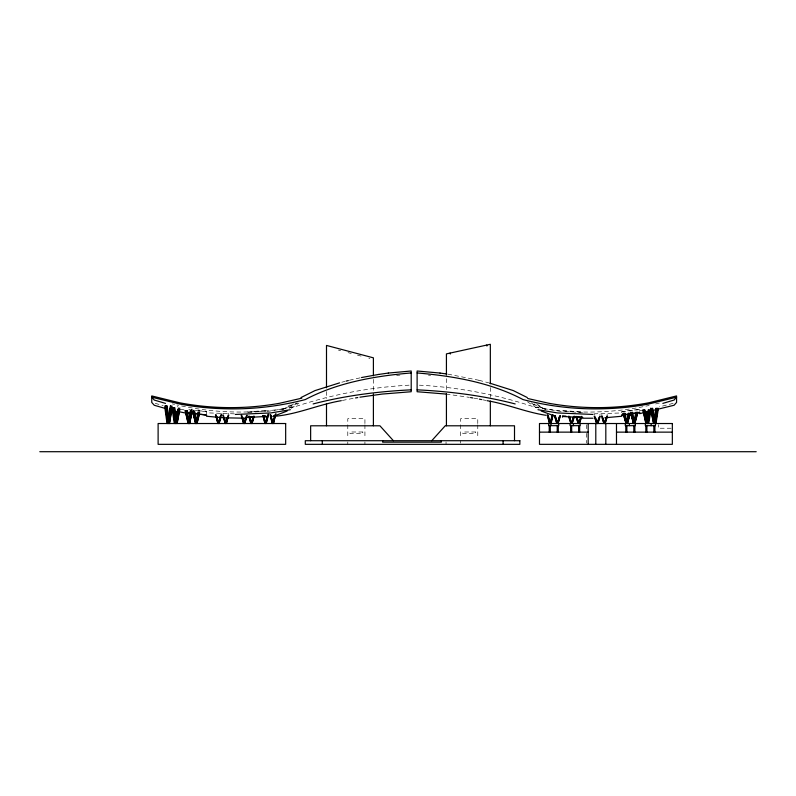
<?xml version="1.0" encoding="UTF-8"?>
<svg xmlns="http://www.w3.org/2000/svg" width="796" height="796" viewBox="0 0 796 796"><rect width="100%" height="100%" fill="white"/><g stroke="black" fill="none" stroke-linecap="round" stroke-linejoin="round"><path stroke-width="0.6" stroke-dasharray="3.98 2.98" d="M533.041 404.159L543.618 408.527L534.604 403.94M282.252 410.169L290.033 404.925M289.276 408.169L297.097 402.885M291.047 408.398L298.918 403.084M293.714 403.94L284.699 408.527L297.475 403.144M673.127 403.363L659.287 406.905M341.773 382.229L345.046 381.384M349.414 380.249L360.419 377.762M284.759 408.577L265.794 411.721L265.794 410.428L245.695 412.159L245.695 413.204M342.38 400.438L354.449 398.129M282.401 409.005L294.013 407.055A434.517 434.517 0 0 1 402.259 385.602L410.079 385.115M639.646 409.602L621.756 411.811M639.646 410.627L641.934 410.258M265.794 411.064L245.695 412.786M593.935 413.85L620.313 412.985L621.756 412.825L621.756 411.512L639.646 409.303L639.646 411.333M171.886 405.95L172.463 405.95M177.329 406.676L177.926 406.676M177.986 407.85L178.712 407.85M179.548 407.85L180.115 407.85M191.428 409.482L192.025 409.482M193.259 410.706L193.856 410.706M198.711 410.706L199.299 410.706M197.856 411.681L198.582 411.681M199.418 411.681L199.995 411.681M220.93 413.313L221.527 413.313M222.761 413.313L223.358 413.313M228.203 413.313L228.8 413.313M594.214 414.726L594.801 414.726M599.657 414.726L600.254 414.726M601.487 414.726L602.084 414.726M606.94 414.726L607.527 414.726M671.177 428.238L658.312 428.238L658.312 424.696M234.382 413.85L206.562 412.825M582.622 412.786L562.523 411.064M419.353 385.174L426.059 385.562A434.517 434.517 0 0 1 534.315 407.025L545.917 409.005A287.575 287.575 0 0 0 649.148 405.453M206.562 411.811L188.672 409.602M446.168 394.07L469.451 397.373M447.869 374.14L478.903 380.249M180.672 409.343L184.095 409.89M473.869 398.129L478.267 398.935M482.655 399.791L485.938 400.438M543.559 408.577L562.523 411.721L562.523 410.428L582.622 412.159L582.622 413.204M478.903 380.259L488.704 382.846M338.449 350.111L340.668 350.708M348.041 352.648L351.245 353.494M357.504 355.155L361.076 356.101M368.817 358.14L369.891 358.429M155.19 403.363L163.23 405.532M536.603 403.791L546.056 410.169M531.221 402.885L539.041 408.169M527.44 401.761L537.27 408.398M586.652 424.746L586.652 430.905M586.652 433.362L586.652 443.123M490.336 387.513L490.336 397.383M477.769 423.572L477.769 418.676L460.615 418.676L460.615 423.572M477.769 424.795L477.769 438.268M460.615 424.795L460.615 438.268M460.615 440.715L460.615 443.133M446.427 378.677L446.427 389.831M446.049 441.929L446.049 444.337M373.394 379.364L373.394 391.572M364.926 423.572L364.926 418.676L347.782 418.676L347.782 423.572M364.926 424.795L364.926 438.268M364.926 441.929L364.926 444.337M347.782 424.795L347.782 438.268M347.782 441.929L347.782 444.337M326.499 391.532L326.499 398.876M206.562 414.099L206.562 411.512L188.672 409.701M396.607 375.433A332.688 332.688 0 0 1 399.95 375.115M282.391 408.965A287.575 287.575 0 0 1 176.871 404.945M174.583 404.418A287.575 287.575 0 0 1 172.294 403.87M428.367 375.115A332.688 332.688 0 0 1 430.596 375.324M659.436 403.015A287.575 287.575 0 0 1 654.879 404.139M362.797 431.999L349.912 431.999L349.912 433.432L362.797 433.432L362.797 431.999M475.63 431.999L462.755 431.999L462.755 433.432L475.63 433.432L475.63 431.999"/><path stroke-width="1.19" d="M168.722 422.348L170.324 405.95M169.18 423.522L170.901 405.95M171.05 405.95L169.339 423.522L172.115 407.124M176.533 421.104L177.846 409.054M177.1 421.104L178.423 409.054M177.13 422.308L178.573 409.054M654.67 423.522L656.392 408.378M647.019 423.522L648.73 410.02M190.393 410.587L188.672 423.522L185.707 410.587L185.13 410.587L188.105 423.522M189.249 423.522L190.96 410.587M191.12 410.587L189.398 423.522L192.105 411.761M167.946 421.174L167.628 423.522L165.518 408.268M168.274 418.825L169.727 408.268M168.861 418.825L170.165 409.442M176.632 411.492L174.901 423.522L172.822 409.084M175.498 423.522L177.229 411.492M196.314 422.338L197.687 412.865M196.891 422.338L198.264 412.865M197.04 422.338L198.413 412.865M631.477 413.84L633.417 423.522L630.482 412.368L631.059 412.368L634.034 423.522L635.745 412.368L636.472 412.368L634.76 423.522L637.735 412.368M634.601 423.522L636.322 412.368M645.337 423.522L645.337 425.671L655.357 425.671L657.625 409.532M655.984 423.522L658.411 408.358M650.133 411.423L648.113 423.522L646.093 411.423M648.71 423.522L650.73 411.423M171.687 407.124L168.921 423.522L167.2 405.95L166.473 405.95L168.185 423.522L165.22 405.95M169.488 423.522L172.264 407.124M627.139 423.522L628.85 413.313M630.263 413.313L627.288 423.522L629.009 413.313L628.283 413.313L626.561 423.522L623.586 413.313M189 423.522L189.816 418.835M190.214 416.497L190.821 412.985M191.418 412.985L189.597 423.522L192.254 411.761M179.319 409.054L176.573 423.522L174.861 407.85L174.125 407.85L175.846 423.522L172.871 407.85M177.219 422.308L179.737 409.054M177.15 423.522L179.886 409.054M196.503 422.358L198.264 413.034M197.1 422.358L198.861 413.034M657.794 408.378L654.829 423.522L656.541 408.378L655.814 408.378L654.093 423.522L651.128 408.378L650.551 408.378L653.526 423.522M654.979 423.522L657.954 408.378L657.377 408.378L654.402 423.522L652.69 408.378L651.964 408.378L653.675 423.522L650.7 408.378M634.492 421.094L636.193 412.626M635.576 418.676L636.79 412.626M626.731 423.522L628.92 413.582M627.328 423.522L628.054 420.208M628.542 418L629.507 413.582M646.75 423.522L649.715 410.02L650.292 410.02L647.327 423.522M650.143 410.02L647.168 423.522L648.879 410.02L648.153 410.02L646.442 423.522L643.466 410.02L642.889 410.02L645.864 423.522M191.687 411.761L188.98 423.522L187.269 410.587L186.543 410.587L188.254 423.522L185.279 410.587M552.046 415.442L550.155 423.522L547.728 414.895L547.131 414.895L549.558 423.522L547.678 415.442M550.792 425.671L552.633 415.442M220.124 416.716L218.502 423.522L216.074 414.736L215.487 414.736L217.905 423.522L216.293 416.716M220.442 417.85L219.099 423.522L221.527 414.736M227.129 417.85L225.785 423.522L223.358 415.044M227.726 417.85L226.372 423.522L228.8 415.044M245.546 417.85L244.203 423.522L241.775 415.353M246.143 417.85L244.8 423.522L247.218 415.353M253.098 416.716L251.476 423.522L249.357 416.199M253.695 416.716L252.073 423.522L254.193 416.199M267.197 416.716L265.585 423.522L263.456 415.482M267.794 416.716L266.172 423.522L268.6 414.328L268.003 414.328L265.585 423.522L263.695 415.582M274.749 415.582L272.859 423.522L270.7 414.626M275.336 415.582L273.456 423.522L275.884 413.512M275.018 414.626L272.859 423.522L270.968 415.582M199.129 412.865L196.453 423.522L194.731 411.681M196.871 423.522L199.547 412.865M197.02 423.522L199.696 412.865M634.909 423.522L637.885 412.368L637.307 412.368L634.342 423.522L632.621 412.368L631.895 412.368L633.606 423.522L630.641 412.368M220.93 414.736L218.502 423.522L216.89 416.716M559.25 416.925L557.429 423.522L555.001 415.602L554.414 415.602L556.842 423.522L554.712 415.82M559.847 416.925L558.026 423.522L560.454 415.602L559.857 415.602L557.429 423.522L555.31 415.82M573.359 416.925L571.538 423.522L569.11 416.308L568.513 416.308L570.941 423.522L569.12 416.925M573.946 416.925L572.125 423.522L574.553 416.308L573.966 416.308L571.538 423.522L569.717 416.925M580.324 418.019L578.811 423.522L576.384 416.477L575.787 416.477L578.214 423.522L576.394 416.925M580.921 418.019L579.408 423.522L581.836 416.477L581.239 416.477L578.811 423.522L576.991 416.925M598.751 418.019L597.229 423.522L594.801 416.218L594.214 416.218L596.642 423.522L595.119 418.019M599.338 418.019L597.826 423.522L600.254 416.218L599.657 416.218L597.229 423.522L595.716 418.019M606.025 418.019L604.512 423.522L602.084 415.95L601.487 415.95L603.915 423.522L602.393 418.019M606.622 418.019L605.099 423.522L607.527 415.95L606.94 415.95L604.512 423.522L602.99 418.019M550.752 423.522L553.18 414.895L552.583 414.895L550.155 423.522L548.265 415.442M228.203 415.044L225.785 423.522L224.432 417.85M253.606 416.199L251.476 423.522L249.864 416.716M626.87 423.522L629.845 413.313L630.412 413.313L627.447 423.522M246.631 415.353L244.203 423.522L242.85 417.85M431.75 440.715L445.223 425.79L514.505 425.79L514.505 440.715M341.285 400.677C318.201 404.597 296.6 414.776 273.118 416.427L273.466 416.099M301.027 397.542L315.027 390.587L339.613 382.856M287.117 411.044L273.118 416.427M662.839 403.393L674.073 400.05L676.57 397.194L648.79 404A275.187 275.187 0 0 1 605.935 408.686C578.045 409.751 550.036 406.587 523.032 399.572C490.654 382.468 453.282 376.03 417.114 372.946M301.784 398.179L279.685 403.244A274.113 274.113 0 0 1 179.528 402.766L151.747 395.93L151.747 402.428L154.245 405.254L165.478 408.497M346.141 381.105L348.32 380.538M313.136 403.93C345.175 395.612 378.17 391.423 411.204 389.841M290.371 409.701L270.69 412.955L235.308 414.447M361.523 377.533L378.667 374.428M639.924 413.612L674.073 405.254L676.57 402.428L676.57 395.93L648.79 402.776A274.113 274.113 0 0 1 548.633 403.234L527.688 398.488M355.553 397.94L357.762 397.562M359.961 397.184L382.15 394.07L411.204 391.731L411.204 370.996L388.309 373.055M378.667 374.428L388.309 373.065M628.293 414.169L639.646 412.338L639.646 413.661M639.646 412.636L621.756 415.243M627.208 414.298L621.756 414.945L621.756 416.248L604.811 417.791M263.506 416.059L265.794 415.87L265.794 417.134M265.794 416.487L245.695 417.562M411.204 372.946C375.035 376.03 337.663 382.468 305.286 399.572C278.272 406.587 250.272 409.751 222.373 408.686A275.187 275.187 0 0 1 179.528 404L151.747 397.194L154.245 400.05L165.478 403.393M248.302 416.895L253.029 416.686M539.479 432.138L588.174 432.138M616.482 432.138L672.341 432.138M39.8 451.71L756.2 451.71M593.01 414.447L557.618 412.955L537.947 409.701M582.622 417.562L562.523 416.487M593.01 418.238L582.622 418.208L582.622 417.263M575.289 416.686L580.005 416.895M417.114 389.841C450.148 391.423 483.142 395.612 515.181 403.93M565.956 416.149L562.523 415.87L562.523 417.134M446.168 394.07L417.114 391.731L417.114 370.996L440.009 373.055M201.109 414.298L205.468 414.815M206.562 415.243L188.672 412.636M440.009 373.065L446.745 373.981M198.891 413.98L188.672 412.338L188.672 413.661M545.917 415.283C525.897 412.238 507.052 404.04 487.033 400.677M470.555 397.562L472.764 397.94M479.361 399.154L481.55 399.582M176.871 411.283L188.393 413.612M489.789 383.155L513.291 390.577L527.29 397.542M541.2 411.044L554.852 416.099M393.393 440.715L379.921 425.79L310.639 425.79L310.639 440.715M241.178 415.353L243.606 423.522L242.263 417.85M623.168 413.313L626.144 423.522L624.422 413.313M623.019 413.313L625.984 423.522M248.76 416.199L250.879 423.522L249.267 416.716M222.761 415.044L225.188 423.522L223.835 417.85M486.684 345.086L486.943 346.011M450.068 353.086L450.327 354.011M262.859 415.482L264.988 423.522L263.098 415.582M193.169 411.681L196.144 423.522M192.751 411.681L195.726 423.522L194.005 411.681M192.592 411.681L195.567 423.522M270.103 414.626L272.262 423.522L270.65 416.716M643.049 410.02L646.024 423.522L644.302 410.02L645.029 410.02L646.432 421.064M624.79 414.686L626.492 422.417M624.193 414.686L626.134 423.522M632.064 413.84L634.004 423.522M194.294 413.034L196.284 423.522M193.707 413.034L195.687 423.522M176.264 423.522L173.289 407.85L172.722 407.85L175.687 423.522M187.189 412.985L188.602 421.174M186.592 412.985L187.597 418.835M168.414 422.348L165.638 405.95L165.061 405.95L168.036 423.522M645.496 411.423L647.516 423.522M625.159 413.313L626.681 422.387M624.581 413.313L626.104 422.387M653.337 410.696L654.64 418.855M655.018 421.184L655.387 423.522M652.74 410.696L654.232 420.019M632.044 412.368L633.765 423.522M194.164 411.681L195.876 423.522M172.225 409.084L174.304 423.522M164.931 408.268L167.031 423.522M186.692 410.587L188.403 423.522M644.462 410.02L646.014 422.288M652.113 408.378L653.834 423.522M174.284 407.85L175.996 423.522M166.623 405.95L168.344 423.522M654.909 425.671L654.909 432.138M653.854 425.671L653.854 432.138M651.138 423.522L651.138 425.671M646.899 425.671L646.899 432.138M645.845 425.671L645.845 432.138M635.317 423.522L635.317 425.671L625.298 425.671L625.298 423.522M634.87 425.671L634.87 432.138M633.815 425.671L633.815 432.138M629.377 423.522L629.377 425.671M626.86 425.671L626.86 432.138M625.805 425.671L625.805 432.138M616.482 423.522L616.482 444.337M605.816 423.522L605.816 444.337M595.796 423.522L595.796 444.337M588.174 423.522L588.174 444.337M580.125 423.522L580.125 425.671L570.105 425.671L570.105 423.522M579.667 425.671L579.667 432.138M578.612 425.671L578.612 432.138M573.428 423.522L573.428 425.671M571.667 425.671L571.667 432.138M570.613 425.671L570.613 432.138M558.742 423.522L558.742 425.671L548.723 425.671L548.723 423.522M558.285 425.671L558.285 432.138M557.23 425.671L557.23 432.138M550.285 425.671L550.285 432.138M549.23 425.671L549.23 432.138M503.092 440.715L503.092 444.337M490.336 383.801L490.336 344.29L446.427 353.882L446.427 374.956M490.336 401.094L490.336 425.79M446.427 393.552L446.427 425.79M441.302 440.715L441.302 442.158L382.657 442.158L382.657 440.715M373.394 375.861L373.394 357.832L326.499 345.434L326.499 387.801M373.394 394.02L373.394 425.79M326.499 403.761L326.499 425.79M322.29 440.715L322.29 444.337M245.695 417.263L245.695 418.208L223.507 417.791L206.562 416.248L206.562 414.945M285.665 423.522L158.115 423.522L158.115 444.337L285.665 444.337L285.665 423.522M672.341 423.522L539.479 423.522L539.479 444.337L672.341 444.337L672.341 423.522M519.848 440.715L305.296 440.715L305.296 444.337L519.848 444.337L519.848 440.715"/></g></svg>
